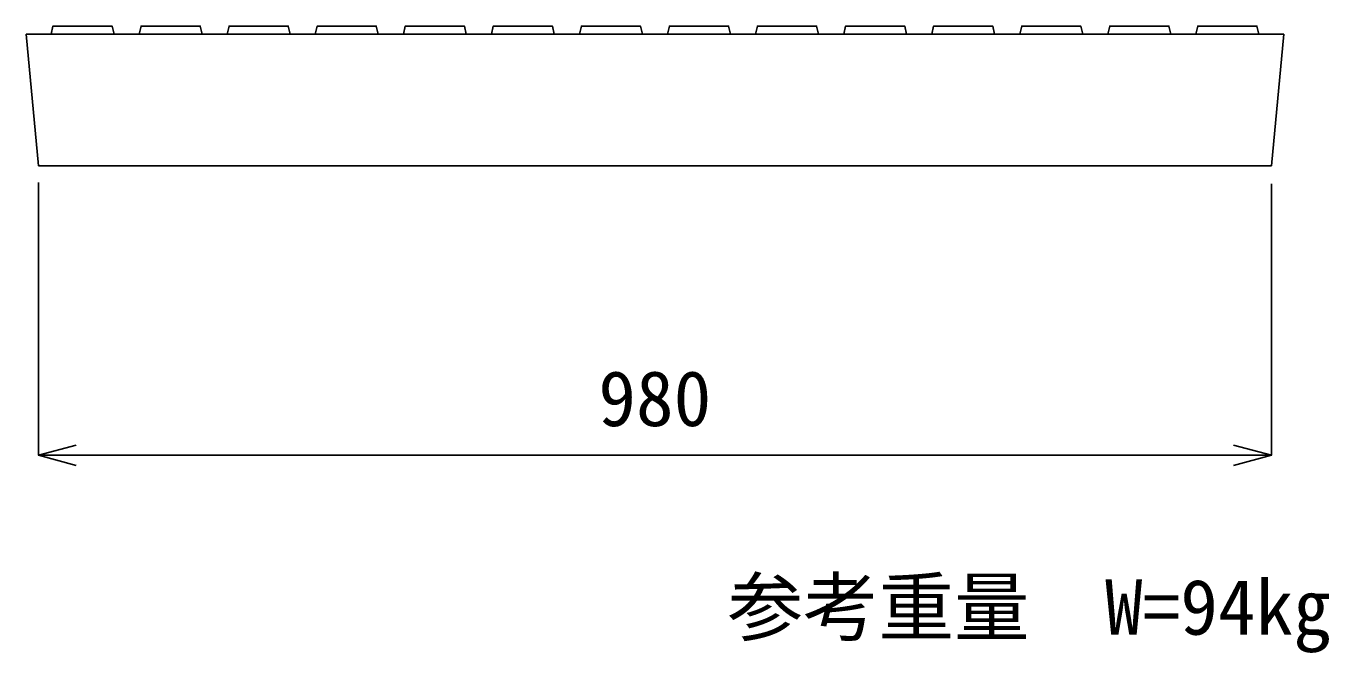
# Model space of a CAD drawing. Units: millimetres, scale not verified. Extents: x -16800 to 16800, y -5940 to 5940.
# Drawn here: x -5751 to -4715, y 1946 to 2444 of the extents above; entities that cross this region are included whole.
import ezdxf
from ezdxf.enums import TextEntityAlignment as Align

# ---------------------------------------------------------------- set-up
doc = ezdxf.new("R2010")
doc.units = ezdxf.units.MM
doc.header["$LTSCALE"] = 20
for name, color, linetype, lineweight in [('0-0_DIM', 7, 'Continuous', 25), ('0-2_HATCH', 6, 'Continuous', 25), ('0-5_OUTLINE', 3, 'Continuous', 25)]:
    doc.layers.add(name, color=color, linetype=linetype, lineweight=lineweight)
doc.styles.add('ＭＳ ゴシック', font='')
doc.styles.get('ＭＳ ゴシック').set_extended_font_data('MS Gothic')

msp = doc.modelspace()

# ---------------------------------------------------------------- linework, layer by layer
at = {"layer": '0-0_DIM'}
for p, q in [((-5741.2, 2103.23), (-5741.2, 2319.93)), ((-4761.2, 2103.23), (-4761.2, 2318.91)), ((-5741.2, 2103.23), (-4761.2, 2103.23))]:
    msp.add_line(p, q, dxfattribs=at)
for points in [[(-5711.2, 2111.26), (-5741.2, 2103.23), (-5711.2, 2095.19)], [(-4791.2, 2111.26), (-4761.2, 2103.23), (-4791.2, 2095.19)]]:
    msp.add_lwpolyline(points, dxfattribs=at)
at = {"layer": '0-2_HATCH'}
for points in [[(-5731.2, 2437.72), (-5729.7, 2444.22), (-5682.7, 2444.22), (-5681.2, 2437.72)], [(-5661.2, 2437.72), (-5659.7, 2444.22), (-5612.7, 2444.22), (-5611.2, 2437.72)], [(-5591.2, 2437.72), (-5589.7, 2444.22), (-5542.7, 2444.22), (-5541.2, 2437.72)], [(-5521.2, 2437.72), (-5519.7, 2444.22), (-5472.7, 2444.22), (-5471.2, 2437.72)], [(-5451.2, 2437.72), (-5449.7, 2444.22), (-5402.7, 2444.22), (-5401.2, 2437.72)], [(-5381.2, 2437.72), (-5379.7, 2444.22), (-5332.7, 2444.22), (-5331.2, 2437.72)], [(-5311.2, 2437.72), (-5309.7, 2444.22), (-5262.7, 2444.22), (-5261.2, 2437.72)], [(-5241.2, 2437.72), (-5239.7, 2444.22), (-5192.7, 2444.22), (-5191.2, 2437.72)], [(-5171.2, 2437.72), (-5169.7, 2444.22), (-5122.7, 2444.22), (-5121.2, 2437.72)], [(-5101.2, 2437.72), (-5099.7, 2444.22), (-5052.7, 2444.22), (-5051.2, 2437.72)], [(-5031.2, 2437.72), (-5029.7, 2444.22), (-4982.7, 2444.22), (-4981.2, 2437.72)], [(-4961.2, 2437.72), (-4959.7, 2444.22), (-4912.7, 2444.22), (-4911.2, 2437.72)], [(-4891.2, 2437.72), (-4889.7, 2444.22), (-4842.7, 2444.22), (-4841.2, 2437.72)], [(-4821.2, 2437.72), (-4819.7, 2444.22), (-4772.7, 2444.22), (-4771.2, 2437.72)]]:
    msp.add_lwpolyline(points, dxfattribs=at)
at = {"layer": '0-5_OUTLINE'}
msp.add_line((-4751.3, 2437.72), (-5751.11, 2437.72), dxfattribs=at)
msp.add_lwpolyline([(-5751.11, 2437.72), (-5741.2, 2333.23), (-4761.2, 2333.23), (-4751.3, 2437.72)], dxfattribs=at)

# ---------------------------------------------------------------- texts
at = {"layer": '0-0_DIM', "style": 'ＭＳ ゴシック'}
for s, p in [('980', (-5296.2, 2113.23)), ('参考重量\u3000W=94kg', (-5193.47, 1947.51))]:
    msp.add_text(s, height=43.99, dxfattribs=at).set_placement(p, align=Align.BOTTOM_LEFT)

doc.saveas('drawing.dxf')
